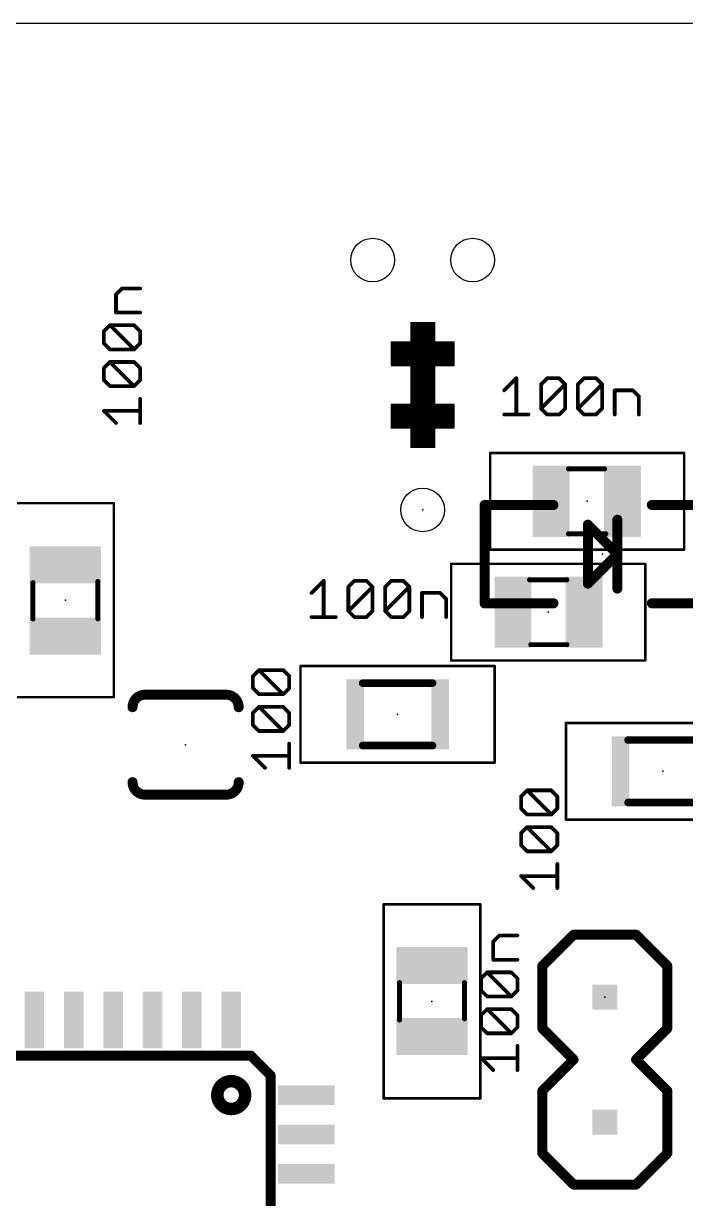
# Model space of a CAD drawing. Extents: x -5 to 95, y -7 to 91.
# Drawn here: x 21.09 to 34.55, y 57.8 to 81.7 of the extents above; entities that cross this region are included whole.
import ezdxf

# ---------------------------------------------------------------- set-up
doc = ezdxf.new("R2010")
doc.units = 0
for name, color, linetype in [('20', 7, 'CONTINUOUS'), ('21', 253, 'CONTINUOUS'), ('22', 253, 'CONTINUOUS'), ('23', 7, 'CONTINUOUS'), ('24', 7, 'CONTINUOUS'), ('27', 253, 'CONTINUOUS'), ('39', 22, 'CONTINUOUS'), ('40', 175, 'CONTINUOUS'), ('51', 253, 'CONTINUOUS')]:
    doc.layers.add(name, color=color, linetype=linetype)

# ---------------------------------------------------------------- blocks, each defined once
blk = doc.blocks.new('RECT')
blk.add_solid([(-0.5, -0.5), (0.5, -0.5), (-0.5, 0.5), (0.5, 0.5)])

msp = doc.modelspace()

# ---------------------------------------------------------------- linework, layer by layer
at = {"layer": '20'}
msp.add_line((95, 81.7), (-5, 81.7), dxfattribs=at)
for centre in [(28.1913, 76.8879), (30.2233, 76.8879), (29.2073, 71.8079)]:
    msp.add_circle(centre, 0.4445, dxfattribs=at)
at = {"layer": '21'}
for points, const_width in [([(23.5618, 68.0496, 0.4142), (23.3078, 67.7956)], 0.2032), ([(23.5618, 68.1004, 1), (23.5618, 67.9988)], 0.1016), ([(23.5618, 67.9988, 1), (23.5618, 68.1004)], 0.1016), ([(25.4668, 67.7956, 0.4142), (25.2128, 68.0496)], 0.2032), ([(25.2128, 68.1004, 1), (25.2128, 67.9988)], 0.1016), ([(25.2128, 67.9988, 1), (25.2128, 68.1004)], 0.1016), ([(23.257, 67.7956, 1), (23.3586, 67.7956)], 0.1016), ([(25.416, 67.7956, 1), (25.5176, 67.7956)], 0.1016), ([(23.3078, 66.2716, 0.4142), (23.5618, 66.0176)], 0.2032), ([(23.3586, 66.2716, 1), (23.257, 66.2716)], 0.1016), ([(25.2128, 66.0176, 0.4142), (25.4668, 66.2716)], 0.2032), ([(25.5176, 66.2716, 1), (25.416, 66.2716)], 0.1016), ([(23.5618, 66.0684, 1), (23.5618, 65.9668)], 0.1016), ([(23.5618, 65.9668, 1), (23.5618, 66.0684)], 0.1016), ([(25.2128, 66.0684, 1), (25.2128, 65.9668)], 0.1016), ([(25.2128, 65.9668, 1), (25.2128, 66.0684)], 0.1016), ([(32.2759, 63.219, 1), (32.2759, 63.1174)], 0.1016), ([(32.3118, 63.1322, 1), (32.2399, 63.2041)], 0.1016), ([(33.5818, 63.2041, 1), (33.5099, 63.1322)], 0.1016), ([(33.5459, 63.1174, 1), (33.5459, 63.219)], 0.1016), ([(31.6049, 62.5691, 1), (31.6768, 62.4972)], 0.1016), ([(31.6917, 62.5332, 1), (31.5901, 62.5332)], 0.1016), ([(34.2317, 62.5332, 1), (34.1301, 62.5332)], 0.1016), ([(34.1449, 62.4972, 1), (34.2168, 62.5691)], 0.1016), ([(31.6768, 61.2991, 1), (31.6049, 61.2272)], 0.1016), ([(31.5901, 61.2632, 1), (31.6917, 61.2632)], 0.1016), ([(34.1301, 61.2632, 1), (34.2317, 61.2632)], 0.1016), ([(34.2168, 61.2272, 1), (34.1449, 61.2991)], 0.1016), ([(25.7506, 60.7435, 1), (25.6788, 60.6717)], 0.1016), ([(25.7147, 60.6568, 1), (25.7147, 60.7584)], 0.1016), ([(32.3118, 60.5922, 1), (32.2399, 60.6641)], 0.1016), ([(32.2399, 60.5922, 1), (32.3118, 60.6641)], 0.1016), ([(33.5818, 60.6641, 1), (33.5099, 60.5922)], 0.1016), ([(33.5099, 60.6641, 1), (33.5818, 60.5922)], 0.1016), ([(25.3147, 59.6249, 1), (25.3147, 60.1903, 1), (25.3147, 59.6249)], 0.254), ([(26.1655, 60.3076, 1), (26.0639, 60.3076)], 0.1016), ([(26.0788, 60.2717, 1), (26.1506, 60.3435)], 0.1016), ([(31.6049, 60.0291, 1), (31.6768, 59.9572)], 0.1016), ([(31.6917, 59.9932, 1), (31.5901, 59.9932)], 0.1016), ([(34.2317, 59.9932, 1), (34.1301, 59.9932)], 0.1016), ([(34.1449, 59.9572, 1), (34.2168, 60.0291)], 0.1016), ([(31.6768, 58.7591, 1), (31.6049, 58.6872)], 0.1016), ([(34.2168, 58.6872, 1), (34.1449, 58.7591)], 0.1016), ([(31.5901, 58.7232, 1), (31.6917, 58.7232)], 0.1016), ([(34.1301, 58.7232, 1), (34.2317, 58.7232)], 0.1016), ([(32.2759, 58.139, 1), (32.2759, 58.0374)], 0.1016), ([(32.2399, 58.0522, 1), (32.3118, 58.1241)], 0.1016), ([(33.5099, 58.1241, 1), (33.5818, 58.0522)], 0.1016), ([(33.5459, 58.0374, 1), (33.5459, 58.139)], 0.1016)]:
    msp.add_lwpolyline(points, format="xyb", dxfattribs=dict(at, const_width=const_width))
at = {"layer": '21', "const_width": 0.2032}
for points in [[(23.5618, 68.0496), (25.2128, 68.0496)], [(25.2128, 66.0176), (23.5618, 66.0176)], [(32.2759, 63.1682), (31.6409, 62.5332)], [(33.5459, 63.1682), (32.2759, 63.1682)], [(34.1809, 62.5332), (33.5459, 63.1682)], [(31.6409, 61.2632), (31.6409, 62.5332)], [(34.1809, 62.5332), (34.1809, 61.2632)], [(32.2759, 60.6282), (31.6409, 61.2632)], [(34.1809, 61.2632), (33.5459, 60.6282)], [(16.9147, 60.7076), (25.7147, 60.7076)], [(25.7147, 60.7076), (26.1147, 60.3076)], [(31.6409, 59.9932), (32.2759, 60.6282)], [(33.5459, 60.6282), (34.1809, 59.9932)], [(26.1147, 60.3076), (26.1147, 51.5076)], [(31.6409, 58.7232), (31.6409, 59.9932)], [(34.1809, 59.9932), (34.1809, 58.7232)], [(32.2759, 58.0882), (31.6409, 58.7232)], [(34.1809, 58.7232), (33.5459, 58.0882)], [(33.5459, 58.0882), (32.2759, 58.0882)]]:
    msp.add_lwpolyline(points, dxfattribs=at)
at = {"layer": '22', "const_width": 0.2032}
for points in [[(30.4661, 69.9086), (30.4661, 71.9086)], [(30.4661, 71.9086), (31.8661, 71.9086)], [(35.2661, 71.9086), (33.8661, 71.9086)], [(33.1661, 70.9086), (33.1661, 71.6086)], [(32.5661, 70.3086), (32.5661, 71.5086)], [(32.5661, 71.5086), (33.1661, 70.9086)], [(33.1661, 70.9086), (32.5661, 70.3086)], [(33.1661, 70.2086), (33.1661, 70.9086)], [(31.8661, 69.9086), (30.4661, 69.9086)], [(33.8661, 69.9086), (35.2661, 69.9086)]]:
    msp.add_lwpolyline(points, dxfattribs=at)
at = {"layer": '22', "const_width": 0.1016}
for points in [[(30.5169, 71.9086, 1), (30.4153, 71.9086)], [(30.4661, 71.9594, 1), (30.4661, 71.8578)], [(31.8661, 71.8578, 1), (31.8661, 71.9594)], [(33.8661, 71.9594, 1), (33.8661, 71.8578)], [(33.2169, 71.6086, 1), (33.1153, 71.6086)], [(32.602, 71.5445, 1), (32.5301, 71.4726)], [(32.6169, 71.5086, 1), (32.5153, 71.5086)], [(33.2169, 70.9086, 1), (33.1153, 70.9086)], [(33.202, 70.8726, 1), (33.1301, 70.9445)], [(33.1301, 70.8726, 1), (33.202, 70.9445)], [(33.1153, 70.9086, 1), (33.2169, 70.9086)], [(32.5301, 70.3445, 1), (32.602, 70.2726)], [(32.5153, 70.3086, 1), (32.6169, 70.3086)], [(33.1153, 70.2086, 1), (33.2169, 70.2086)], [(30.4661, 69.9594, 1), (30.4661, 69.8578)], [(30.4153, 69.9086, 1), (30.5169, 69.9086)], [(31.8661, 69.8578, 1), (31.8661, 69.9594)], [(33.8661, 69.9594, 1), (33.8661, 69.8578)]]:
    msp.add_lwpolyline(points, format="xyb", dxfattribs=at)
at = {"layer": '23'}
for p in [(32.5515, 71.9826), (21.9434, 69.9727), (31.7599, 69.7275), (28.6977, 67.6504), (24.3873, 67.0336), (34.0929, 66.4922), (32.9109, 61.8982), (29.3968, 61.8139)]:
    msp.add_point(p, dxfattribs=at)
at = {"layer": '24'}
for p in [(29.2073, 71.8079), (32.8661, 70.9086)]:
    msp.add_point(p, dxfattribs=at)
at = {"layer": '27', "const_width": 0.0762}
for points in [[(22.9715, 76.1897), (23.0943, 76.3126)], [(22.9715, 75.8211), (22.9715, 76.1897)], [(23.0943, 76.3126), (23.463, 76.3126)], [(23.463, 75.8211), (22.9715, 75.8211)], [(22.7257, 75.4413), (22.8486, 75.5642)], [(22.8486, 75.5642), (23.3401, 75.5642)], [(23.3401, 75.0727), (22.8486, 75.5642)], [(23.3401, 75.5642), (23.463, 75.4413)], [(22.7257, 75.1956), (22.7257, 75.4413)], [(23.463, 75.4413), (23.463, 75.1956)], [(22.8486, 75.0727), (22.7257, 75.1956)], [(23.3401, 75.0727), (22.8486, 75.0727)], [(23.463, 75.1956), (23.3401, 75.0727)], [(22.7257, 74.6929), (22.8486, 74.8158)], [(22.8486, 74.8158), (23.3401, 74.8158)], [(23.3401, 74.3243), (22.8486, 74.8158)], [(23.3401, 74.8158), (23.463, 74.6929)], [(22.7257, 74.4472), (22.7257, 74.6929)], [(23.463, 74.6929), (23.463, 74.4472)], [(22.8486, 74.3243), (22.7257, 74.4472)], [(23.3401, 74.3243), (22.8486, 74.3243)], [(23.463, 74.4472), (23.3401, 74.3243)], [(30.8659, 74.2394), (31.1116, 74.4851)], [(31.1116, 74.4851), (31.1116, 73.7479)], [(31.6143, 74.3622), (31.7372, 74.4851)], [(31.6143, 73.8708), (31.6143, 74.3622)], [(31.6143, 73.8708), (32.1058, 74.3622)], [(31.7372, 74.4851), (31.9829, 74.4851)], [(31.9829, 74.4851), (32.1058, 74.3622)], [(32.1058, 74.3622), (32.1058, 73.8708)], [(32.3627, 74.3622), (32.4856, 74.4851)], [(32.3627, 73.8708), (32.3627, 74.3622)], [(32.3627, 73.8708), (32.8542, 74.3622)], [(32.4856, 74.4851), (32.7313, 74.4851)], [(32.7313, 74.4851), (32.8542, 74.3622)], [(32.8542, 74.3622), (32.8542, 73.8708)], [(23.463, 73.5759), (23.463, 74.0674)], [(33.1111, 73.7479), (33.1111, 74.2394)], [(33.1111, 74.2394), (33.4798, 74.2394)], [(33.4798, 74.2394), (33.6026, 74.1165)], [(33.6026, 74.1165), (33.6026, 73.7479)], [(22.9715, 73.5759), (22.7257, 73.8216)], [(22.7257, 73.8216), (23.463, 73.8216)], [(31.7372, 73.7479), (31.6143, 73.8708)], [(32.1058, 73.8708), (31.9829, 73.7479)], [(32.4856, 73.7479), (32.3627, 73.8708)], [(32.8542, 73.8708), (32.7313, 73.7479)], [(30.8659, 73.7479), (31.3574, 73.7479)], [(31.9829, 73.7479), (31.7372, 73.7479)], [(32.7313, 73.7479), (32.4856, 73.7479)], [(26.9478, 70.1202), (27.1935, 70.3659)], [(27.1935, 70.3659), (27.1935, 69.6287)], [(27.6962, 70.243), (27.8191, 70.3659)], [(27.6962, 69.7516), (27.6962, 70.243)], [(27.6962, 69.7516), (28.1877, 70.243)], [(27.8191, 70.3659), (28.0648, 70.3659)], [(28.0648, 70.3659), (28.1877, 70.243)], [(28.1877, 70.243), (28.1877, 69.7516)], [(28.4446, 70.243), (28.5675, 70.3659)], [(28.4446, 69.7516), (28.4446, 70.243)], [(28.4446, 69.7516), (28.9361, 70.243)], [(28.5675, 70.3659), (28.8132, 70.3659)], [(28.8132, 70.3659), (28.9361, 70.243)], [(28.9361, 70.243), (28.9361, 69.7516)], [(29.1931, 69.6287), (29.1931, 70.1202)], [(29.1931, 70.1202), (29.5617, 70.1202)], [(29.5617, 70.1202), (29.6845, 69.9973)], [(29.6845, 69.9973), (29.6845, 69.6287)], [(27.8191, 69.6287), (27.6962, 69.7516)], [(28.1877, 69.7516), (28.0648, 69.6287)], [(28.5675, 69.6287), (28.4446, 69.7516)], [(28.9361, 69.7516), (28.8132, 69.6287)], [(26.9478, 69.6287), (27.4393, 69.6287)], [(28.0648, 69.6287), (27.8191, 69.6287)], [(28.8132, 69.6287), (28.5675, 69.6287)], [(25.7564, 68.4281), (25.8793, 68.551)], [(25.8793, 68.551), (26.3707, 68.551)], [(26.3707, 68.0595), (25.8793, 68.551)], [(26.3707, 68.551), (26.4936, 68.4281)], [(25.7564, 68.1824), (25.7564, 68.4281)], [(26.4936, 68.4281), (26.4936, 68.1824)], [(25.8793, 68.0595), (25.7564, 68.1824)], [(26.4936, 68.1824), (26.3707, 68.0595)], [(26.3707, 68.0595), (25.8793, 68.0595)], [(25.7564, 67.6797), (25.8793, 67.8026)], [(25.7564, 67.434), (25.7564, 67.6797)], [(25.8793, 67.8026), (26.3707, 67.8026)], [(26.3707, 67.3111), (25.8793, 67.8026)], [(26.3707, 67.8026), (26.4936, 67.6797)], [(26.4936, 67.6797), (26.4936, 67.434)], [(25.8793, 67.3111), (25.7564, 67.434)], [(26.4936, 67.434), (26.3707, 67.3111)], [(26.3707, 67.3111), (25.8793, 67.3111)], [(26.4936, 66.5627), (26.4936, 67.0542)], [(26.0021, 66.5627), (25.7564, 66.8084)], [(25.7564, 66.8084), (26.4936, 66.8084)], [(31.2082, 65.9818), (31.3311, 66.1047)], [(31.2082, 65.736), (31.2082, 65.9818)], [(31.3311, 66.1047), (31.8225, 66.1047)], [(31.8225, 65.6132), (31.3311, 66.1047)], [(31.8225, 66.1047), (31.9454, 65.9818)], [(31.9454, 65.9818), (31.9454, 65.736)], [(31.3311, 65.6132), (31.2082, 65.736)], [(31.9454, 65.736), (31.8225, 65.6132)], [(31.8225, 65.6132), (31.3311, 65.6132)], [(31.2082, 65.2334), (31.3311, 65.3562)], [(31.2082, 64.9876), (31.2082, 65.2334)], [(31.3311, 65.3562), (31.8225, 65.3562)], [(31.8225, 64.8648), (31.3311, 65.3562)], [(31.8225, 65.3562), (31.9454, 65.2334)], [(31.9454, 65.2334), (31.9454, 64.9876)], [(31.3311, 64.8648), (31.2082, 64.9876)], [(31.9454, 64.9876), (31.8225, 64.8648)], [(31.8225, 64.8648), (31.3311, 64.8648)], [(31.9454, 64.1163), (31.9454, 64.6078)], [(31.4539, 64.1163), (31.2082, 64.3621)], [(31.2082, 64.3621), (31.9454, 64.3621)], [(30.6415, 63.0289), (30.7644, 63.1518)], [(30.7644, 63.1518), (31.133, 63.1518)], [(30.6415, 62.6603), (30.6415, 63.0289)], [(31.133, 62.6603), (30.6415, 62.6603)], [(30.3958, 62.2805), (30.5187, 62.4034)], [(30.5187, 62.4034), (31.0102, 62.4034)], [(31.0102, 61.9119), (30.5187, 62.4034)], [(31.0102, 62.4034), (31.133, 62.2805)], [(30.3958, 62.0348), (30.3958, 62.2805)], [(31.133, 62.2805), (31.133, 62.0348)], [(30.5187, 61.9119), (30.3958, 62.0348)], [(31.0102, 61.9119), (30.5187, 61.9119)], [(31.133, 62.0348), (31.0102, 61.9119)], [(30.3958, 61.5321), (30.5187, 61.655)], [(30.5187, 61.655), (31.0102, 61.655)], [(31.0102, 61.1635), (30.5187, 61.655)], [(31.0102, 61.655), (31.133, 61.5321)], [(30.3958, 61.2864), (30.3958, 61.5321)], [(31.133, 61.5321), (31.133, 61.2864)], [(30.5187, 61.1635), (30.3958, 61.2864)], [(31.0102, 61.1635), (30.5187, 61.1635)], [(31.133, 61.2864), (31.0102, 61.1635)], [(31.133, 60.4151), (31.133, 60.9066)], [(30.6415, 60.4151), (30.3958, 60.6608)], [(30.3958, 60.6608), (31.133, 60.6608)]]:
    msp.add_lwpolyline(points, dxfattribs=at)
at = {"layer": '27', "const_width": 0.0381}
for points in [[(22.9905, 76.1897, 1), (22.9524, 76.1897)], [(23.0943, 76.3317, 1), (23.0943, 76.2936)], [(23.1078, 76.2991, 1), (23.0809, 76.3261)], [(23.463, 76.2936, 1), (23.463, 76.3317)], [(22.958, 76.2032, 1), (22.9849, 76.1763)], [(22.9715, 75.8402, 1), (22.9715, 75.8021)], [(22.9524, 75.8211, 1), (22.9905, 75.8211)], [(23.463, 75.8021, 1), (23.463, 75.8402)], [(22.8621, 75.5777, 1), (22.8351, 75.5507)], [(22.8486, 75.5832, 1), (22.8486, 75.5452)], [(22.8621, 75.5507, 1), (22.8351, 75.5777)], [(23.3536, 75.5777, 1), (23.3266, 75.5507)], [(23.3401, 75.5452, 1), (23.3401, 75.5832)], [(22.7448, 75.4413, 1), (22.7067, 75.4413)], [(22.7123, 75.4548, 1), (22.7392, 75.4279)], [(23.482, 75.4413, 1), (23.4439, 75.4413)], [(23.4495, 75.4279, 1), (23.4764, 75.4548)], [(22.7392, 75.2091, 1), (22.7123, 75.1821)], [(22.7067, 75.1956, 1), (22.7448, 75.1956)], [(22.8486, 75.0918, 1), (22.8486, 75.0537)], [(22.8351, 75.0592, 1), (22.8621, 75.0862)], [(23.3266, 75.0862, 1), (23.3536, 75.0592)], [(23.3266, 75.0592, 1), (23.3536, 75.0862)], [(23.3401, 75.0537, 1), (23.3401, 75.0918)], [(23.4439, 75.1956, 1), (23.482, 75.1956)], [(23.4764, 75.1821, 1), (23.4495, 75.2091)], [(22.8621, 74.8293, 1), (22.8351, 74.8023)], [(22.8486, 74.8348, 1), (22.8486, 74.7967)], [(22.8621, 74.8023, 1), (22.8351, 74.8293)], [(23.3536, 74.8293, 1), (23.3266, 74.8023)], [(23.3401, 74.7967, 1), (23.3401, 74.8348)], [(22.7123, 74.7064, 1), (22.7392, 74.6794)], [(22.7448, 74.6929, 1), (22.7067, 74.6929)], [(23.482, 74.6929, 1), (23.4439, 74.6929)], [(23.4495, 74.6794, 1), (23.4764, 74.7064)], [(22.7392, 74.4606, 1), (22.7123, 74.4337)], [(22.7067, 74.4472, 1), (22.7448, 74.4472)], [(22.8486, 74.3434, 1), (22.8486, 74.3053)], [(22.8351, 74.3108, 1), (22.8621, 74.3378)], [(23.3266, 74.3378, 1), (23.3536, 74.3108)], [(23.3266, 74.3108, 1), (23.3536, 74.3378)], [(23.3401, 74.3053, 1), (23.3401, 74.3434)], [(23.4439, 74.4472, 1), (23.482, 74.4472)], [(23.4764, 74.4337, 1), (23.4495, 74.4606)], [(31.1307, 74.4851, 1), (31.0926, 74.4851)], [(31.1251, 74.4716, 1), (31.0982, 74.4986)], [(31.6008, 74.3757, 1), (31.6278, 74.3488)], [(31.6334, 74.3622, 1), (31.5953, 74.3622)], [(31.7372, 74.5042, 1), (31.7372, 74.4661)], [(31.7506, 74.4716, 1), (31.7237, 74.4986)], [(31.9964, 74.4986, 1), (31.9695, 74.4716)], [(31.9829, 74.4661, 1), (31.9829, 74.5042)], [(32.1248, 74.3622, 1), (32.0867, 74.3622)], [(32.0923, 74.3488, 1), (32.1193, 74.3757)], [(32.1193, 74.3488, 1), (32.0923, 74.3757)], [(32.3818, 74.3622, 1), (32.3437, 74.3622)], [(32.3493, 74.3757, 1), (32.3762, 74.3488)], [(32.4856, 74.5042, 1), (32.4856, 74.4661)], [(32.4991, 74.4716, 1), (32.4721, 74.4986)], [(32.7448, 74.4986, 1), (32.7179, 74.4716)], [(32.7313, 74.4661, 1), (32.7313, 74.5042)], [(32.8733, 74.3622, 1), (32.8352, 74.3622)], [(32.8677, 74.3488, 1), (32.8407, 74.3757)], [(32.8407, 74.3488, 1), (32.8677, 74.3757)], [(23.482, 74.0674, 1), (23.4439, 74.0674)], [(30.8524, 74.2528, 1), (30.8794, 74.2259)], [(33.1111, 74.2584, 1), (33.1111, 74.2203)], [(33.1302, 74.2394, 1), (33.0921, 74.2394)], [(33.4932, 74.2528, 1), (33.4663, 74.2259)], [(33.4798, 74.2203, 1), (33.4798, 74.2584)], [(33.6217, 74.1165, 1), (33.5836, 74.1165)], [(33.5892, 74.103, 1), (33.6161, 74.13)], [(22.7257, 73.8407, 1), (22.7257, 73.8026)], [(22.7392, 73.8351, 1), (22.7123, 73.8082)], [(23.463, 73.8026, 1), (23.463, 73.8407)], [(31.6278, 73.8842, 1), (31.6008, 73.8573)], [(31.6008, 73.8842, 1), (31.6278, 73.8573)], [(31.5953, 73.8708, 1), (31.6334, 73.8708)], [(32.0867, 73.8708, 1), (32.1248, 73.8708)], [(32.1193, 73.8573, 1), (32.0923, 73.8842)], [(32.3437, 73.8708, 1), (32.3818, 73.8708)], [(32.3762, 73.8842, 1), (32.3493, 73.8573)], [(32.3493, 73.8842, 1), (32.3762, 73.8573)], [(32.8352, 73.8708, 1), (32.8733, 73.8708)], [(32.8677, 73.8573, 1), (32.8407, 73.8842)], [(22.958, 73.5624, 1), (22.9849, 73.5894)], [(30.8659, 73.7669, 1), (30.8659, 73.7288)], [(31.0926, 73.7479, 1), (31.1307, 73.7479)], [(31.3574, 73.7288, 1), (31.3574, 73.7669)], [(31.7372, 73.7669, 1), (31.7372, 73.7288)], [(31.7237, 73.7344, 1), (31.7506, 73.7614)], [(31.9695, 73.7614, 1), (31.9964, 73.7344)], [(31.9829, 73.7288, 1), (31.9829, 73.7669)], [(32.4856, 73.7669, 1), (32.4856, 73.7288)], [(32.4721, 73.7344, 1), (32.4991, 73.7614)], [(32.7179, 73.7614, 1), (32.7448, 73.7344)], [(32.7313, 73.7288, 1), (32.7313, 73.7669)], [(33.0921, 73.7479, 1), (33.1302, 73.7479)], [(33.5836, 73.7479, 1), (33.6217, 73.7479)], [(23.4439, 73.5759, 1), (23.482, 73.5759)], [(27.2126, 70.3659, 1), (27.1745, 70.3659)], [(27.207, 70.3525, 1), (27.1801, 70.3794)], [(27.7153, 70.243, 1), (27.6772, 70.243)], [(27.6827, 70.2565, 1), (27.7097, 70.2296)], [(27.8191, 70.385, 1), (27.8191, 70.3469)], [(27.8326, 70.3525, 1), (27.8056, 70.3794)], [(28.0783, 70.3794, 1), (28.0514, 70.3525)], [(28.0648, 70.3469, 1), (28.0648, 70.385)], [(28.2068, 70.243, 1), (28.1687, 70.243)], [(28.2012, 70.2296, 1), (28.1742, 70.2565)], [(28.1742, 70.2296, 1), (28.2012, 70.2565)], [(28.4637, 70.243, 1), (28.4256, 70.243)], [(28.4312, 70.2565, 1), (28.4581, 70.2296)], [(28.5675, 70.385, 1), (28.5675, 70.3469)], [(28.581, 70.3525, 1), (28.554, 70.3794)], [(28.8267, 70.3794, 1), (28.7998, 70.3525)], [(28.8132, 70.3469, 1), (28.8132, 70.385)], [(28.9552, 70.243, 1), (28.9171, 70.243)], [(28.9496, 70.2296, 1), (28.9226, 70.2565)], [(28.9226, 70.2296, 1), (28.9496, 70.2565)], [(26.9343, 70.1336, 1), (26.9613, 70.1067)], [(29.2121, 70.1202, 1), (29.174, 70.1202)], [(29.1931, 70.1392, 1), (29.1931, 70.1011)], [(29.5751, 70.1336, 1), (29.5482, 70.1067)], [(29.5617, 70.1011, 1), (29.5617, 70.1392)], [(29.7036, 69.9973, 1), (29.6655, 69.9973)], [(29.6711, 69.9838, 1), (29.698, 70.0108)], [(27.7097, 69.765, 1), (27.6827, 69.7381)], [(27.6827, 69.765, 1), (27.7097, 69.7381)], [(28.2012, 69.7381, 1), (28.1742, 69.765)], [(28.4581, 69.765, 1), (28.4312, 69.7381)], [(28.4312, 69.765, 1), (28.4581, 69.7381)], [(28.9496, 69.7381, 1), (28.9226, 69.765)], [(26.9478, 69.6477, 1), (26.9478, 69.6096)], [(27.1745, 69.6287, 1), (27.2126, 69.6287)], [(27.4393, 69.6096, 1), (27.4393, 69.6477)], [(27.6772, 69.7516, 1), (27.7153, 69.7516)], [(27.8191, 69.6477, 1), (27.8191, 69.6096)], [(27.8056, 69.6152, 1), (27.8326, 69.6422)], [(28.0514, 69.6422, 1), (28.0783, 69.6152)], [(28.0648, 69.6096, 1), (28.0648, 69.6477)], [(28.1687, 69.7516, 1), (28.2068, 69.7516)], [(28.4256, 69.7516, 1), (28.4637, 69.7516)], [(28.5675, 69.6477, 1), (28.5675, 69.6096)], [(28.554, 69.6152, 1), (28.581, 69.6422)], [(28.7998, 69.6422, 1), (28.8267, 69.6152)], [(28.8132, 69.6096, 1), (28.8132, 69.6477)], [(28.9171, 69.7516, 1), (28.9552, 69.7516)], [(29.174, 69.6287, 1), (29.2121, 69.6287)], [(29.6655, 69.6287, 1), (29.7036, 69.6287)], [(25.8927, 68.5645, 1), (25.8658, 68.5375)], [(25.8793, 68.57, 1), (25.8793, 68.5319)], [(25.8927, 68.5375, 1), (25.8658, 68.5645)], [(26.3842, 68.5645, 1), (26.3573, 68.5375)], [(26.3707, 68.5319, 1), (26.3707, 68.57)], [(25.7754, 68.4281, 1), (25.7373, 68.4281)], [(25.7429, 68.4416, 1), (25.7699, 68.4147)], [(26.5127, 68.4281, 1), (26.4746, 68.4281)], [(26.4801, 68.4147, 1), (26.5071, 68.4416)], [(25.7699, 68.1959, 1), (25.7429, 68.1689)], [(25.7373, 68.1824, 1), (25.7754, 68.1824)], [(26.4746, 68.1824, 1), (26.5127, 68.1824)], [(26.5071, 68.1689, 1), (26.4801, 68.1959)], [(25.8793, 68.0786, 1), (25.8793, 68.0405)], [(25.8658, 68.046, 1), (25.8927, 68.073)], [(26.3573, 68.073, 1), (26.3842, 68.046)], [(26.3573, 68.046, 1), (26.3842, 68.073)], [(26.3707, 68.0405, 1), (26.3707, 68.0786)], [(25.7754, 67.6797, 1), (25.7373, 67.6797)], [(25.7429, 67.6932, 1), (25.7699, 67.6662)], [(25.8927, 67.8161, 1), (25.8658, 67.7891)], [(25.8793, 67.8216, 1), (25.8793, 67.7835)], [(25.8927, 67.7891, 1), (25.8658, 67.8161)], [(26.3842, 67.8161, 1), (26.3573, 67.7891)], [(26.3707, 67.7835, 1), (26.3707, 67.8216)], [(26.5127, 67.6797, 1), (26.4746, 67.6797)], [(26.4801, 67.6662, 1), (26.5071, 67.6932)], [(25.7699, 67.4474, 1), (25.7429, 67.4205)], [(25.7373, 67.434, 1), (25.7754, 67.434)], [(26.4746, 67.434, 1), (26.5127, 67.434)], [(26.5071, 67.4205, 1), (26.4801, 67.4474)], [(25.8793, 67.3301, 1), (25.8793, 67.292)], [(25.8658, 67.2976, 1), (25.8927, 67.3246)], [(26.3573, 67.3246, 1), (26.3842, 67.2976)], [(26.3573, 67.2976, 1), (26.3842, 67.3246)], [(26.3707, 67.292, 1), (26.3707, 67.3301)], [(26.5127, 67.0542, 1), (26.4746, 67.0542)], [(25.7699, 66.8219, 1), (25.7429, 66.795)], [(25.7564, 66.8275, 1), (25.7564, 66.7894)], [(26.4936, 66.7894, 1), (26.4936, 66.8275)], [(25.9887, 66.5492, 1), (26.0156, 66.5762)], [(26.4746, 66.5627, 1), (26.5127, 66.5627)], [(31.2272, 65.9818, 1), (31.1891, 65.9818)], [(31.1947, 65.9953, 1), (31.2217, 65.9683)], [(31.3311, 66.1237, 1), (31.3311, 66.0856)], [(31.3445, 66.1181, 1), (31.3176, 66.0912)], [(31.3445, 66.0912, 1), (31.3176, 66.1181)], [(31.836, 66.1181, 1), (31.8091, 66.0912)], [(31.8225, 66.0856, 1), (31.8225, 66.1237)], [(31.9645, 65.9818, 1), (31.9264, 65.9818)], [(31.9319, 65.9683, 1), (31.9589, 65.9953)], [(31.1891, 65.736, 1), (31.2272, 65.736)], [(31.2217, 65.7495, 1), (31.1947, 65.7226)], [(31.9264, 65.736, 1), (31.9645, 65.736)], [(31.9589, 65.7226, 1), (31.9319, 65.7495)], [(31.3311, 65.6322, 1), (31.3311, 65.5941)], [(31.3176, 65.5997, 1), (31.3445, 65.6266)], [(31.8091, 65.6266, 1), (31.836, 65.5997)], [(31.8091, 65.5997, 1), (31.836, 65.6266)], [(31.8225, 65.5941, 1), (31.8225, 65.6322)], [(31.2272, 65.2334, 1), (31.1891, 65.2334)], [(31.1947, 65.2468, 1), (31.2217, 65.2199)], [(31.3311, 65.3753, 1), (31.3311, 65.3372)], [(31.3445, 65.3697, 1), (31.3176, 65.3428)], [(31.3445, 65.3428, 1), (31.3176, 65.3697)], [(31.836, 65.3697, 1), (31.8091, 65.3428)], [(31.8225, 65.3372, 1), (31.8225, 65.3753)], [(31.9645, 65.2334, 1), (31.9264, 65.2334)], [(31.9319, 65.2199, 1), (31.9589, 65.2468)], [(31.1891, 64.9876, 1), (31.2272, 64.9876)], [(31.2217, 65.0011, 1), (31.1947, 64.9742)], [(31.9264, 64.9876, 1), (31.9645, 64.9876)], [(31.9589, 64.9742, 1), (31.9319, 65.0011)], [(31.3311, 64.8838, 1), (31.3311, 64.8457)], [(31.3176, 64.8513, 1), (31.3445, 64.8782)], [(31.8091, 64.8782, 1), (31.836, 64.8513)], [(31.8091, 64.8513, 1), (31.836, 64.8782)], [(31.8225, 64.8457, 1), (31.8225, 64.8838)], [(31.9645, 64.6078, 1), (31.9264, 64.6078)], [(31.2217, 64.3756, 1), (31.1947, 64.3486)], [(31.2082, 64.3811, 1), (31.2082, 64.343)], [(31.9454, 64.343, 1), (31.9454, 64.3811)], [(31.4405, 64.1029, 1), (31.4674, 64.1298)], [(31.9264, 64.1163, 1), (31.9645, 64.1163)], [(30.7644, 63.1709, 1), (30.7644, 63.1328)], [(30.7779, 63.1383, 1), (30.7509, 63.1653)], [(31.133, 63.1328, 1), (31.133, 63.1709)], [(30.6606, 63.0289, 1), (30.6225, 63.0289)], [(30.6281, 63.0424, 1), (30.655, 63.0155)], [(30.6415, 62.6794, 1), (30.6415, 62.6413)], [(30.6225, 62.6603, 1), (30.6606, 62.6603)], [(31.133, 62.6413, 1), (31.133, 62.6794)], [(30.5321, 62.4169, 1), (30.5052, 62.3899)], [(30.5187, 62.4224, 1), (30.5187, 62.3843)], [(30.5321, 62.3899, 1), (30.5052, 62.4169)], [(31.0236, 62.4169, 1), (30.9967, 62.3899)], [(31.0102, 62.3843, 1), (31.0102, 62.4224)], [(30.4149, 62.2805, 1), (30.3768, 62.2805)], [(30.3823, 62.294, 1), (30.4093, 62.2671)], [(31.1521, 62.2805, 1), (31.114, 62.2805)], [(31.1196, 62.2671, 1), (31.1465, 62.294)], [(30.4093, 62.0482, 1), (30.3823, 62.0213)], [(30.3768, 62.0348, 1), (30.4149, 62.0348)], [(30.5187, 61.931, 1), (30.5187, 61.8929)], [(30.5052, 61.8984, 1), (30.5321, 61.9254)], [(30.9967, 61.9254, 1), (31.0236, 61.8984)], [(30.9967, 61.8984, 1), (31.0236, 61.9254)], [(31.0102, 61.8929, 1), (31.0102, 61.931)], [(31.114, 62.0348, 1), (31.1521, 62.0348)], [(31.1465, 62.0213, 1), (31.1196, 62.0482)], [(30.5187, 61.674, 1), (30.5187, 61.6359)], [(30.5321, 61.6684, 1), (30.5052, 61.6415)], [(30.5321, 61.6415, 1), (30.5052, 61.6684)], [(31.0236, 61.6684, 1), (30.9967, 61.6415)], [(31.0102, 61.6359, 1), (31.0102, 61.674)], [(30.4149, 61.5321, 1), (30.3768, 61.5321)], [(30.3823, 61.5456, 1), (30.4093, 61.5186)], [(31.1521, 61.5321, 1), (31.114, 61.5321)], [(31.1196, 61.5186, 1), (31.1465, 61.5456)], [(30.4093, 61.2998, 1), (30.3823, 61.2729)], [(30.3768, 61.2864, 1), (30.4149, 61.2864)], [(30.5187, 61.1825, 1), (30.5187, 61.1444)], [(30.5052, 61.15, 1), (30.5321, 61.177)], [(30.9967, 61.177, 1), (31.0236, 61.15)], [(30.9967, 61.15, 1), (31.0236, 61.177)], [(31.0102, 61.1444, 1), (31.0102, 61.1825)], [(31.114, 61.2864, 1), (31.1521, 61.2864)], [(31.1465, 61.2729, 1), (31.1196, 61.2998)], [(31.1521, 60.9066, 1), (31.114, 60.9066)], [(30.3958, 60.6799, 1), (30.3958, 60.6418)], [(30.4093, 60.6743, 1), (30.3823, 60.6473)], [(31.133, 60.6418, 1), (31.133, 60.6799)], [(30.6281, 60.4016, 1), (30.655, 60.4285)], [(31.114, 60.4151, 1), (31.1521, 60.4151)]]:
    msp.add_lwpolyline(points, format="xyb", dxfattribs=at)
at = {"layer": '39', "const_width": 0.0508}
for points in [[(30.5785, 72.9656), (34.5245, 72.9656)], [(30.5785, 70.9996), (30.5785, 72.9656)], [(34.5245, 72.9656), (34.5245, 70.9996)], [(20.9604, 71.9457), (22.9264, 71.9457)], [(22.9264, 71.9457), (22.9264, 67.9997)], [(34.5245, 70.9996), (30.5785, 70.9996)], [(29.7869, 70.7105), (33.7329, 70.7105)], [(29.7869, 68.7445), (29.7869, 70.7105)], [(33.7329, 70.7105), (33.7329, 68.7445)], [(26.7247, 68.6334), (30.6707, 68.6334)], [(26.7247, 66.6674), (26.7247, 68.6334)], [(33.7329, 68.7445), (29.7869, 68.7445)], [(30.6707, 68.6334), (30.6707, 66.6674)], [(22.9264, 67.9997), (20.9604, 67.9997)], [(32.1199, 67.4752), (36.0659, 67.4752)], [(32.1199, 65.5092), (32.1199, 67.4752)], [(30.6707, 66.6674), (26.7247, 66.6674)], [(36.0659, 65.5092), (32.1199, 65.5092)], [(28.4138, 59.8409), (28.4138, 63.7869)], [(28.4138, 63.7869), (30.3798, 63.7869)], [(30.3798, 63.7869), (30.3798, 59.8409)], [(30.3798, 59.8409), (28.4138, 59.8409)]]:
    msp.add_lwpolyline(points, dxfattribs=at)
at = {"layer": '39', "const_width": 0.0254}
for points in [[(30.5785, 72.9783, 1), (30.5785, 72.9529)], [(30.5912, 72.9656, 1), (30.5658, 72.9656)], [(34.5372, 72.9656, 1), (34.5118, 72.9656)], [(34.5245, 72.9529, 1), (34.5245, 72.9783)], [(22.9391, 71.9457, 1), (22.9137, 71.9457)], [(22.9264, 71.933, 1), (22.9264, 71.9584)], [(30.5785, 71.0123, 1), (30.5785, 70.9869)], [(30.5658, 70.9996, 1), (30.5912, 70.9996)], [(34.5118, 70.9996, 1), (34.5372, 70.9996)], [(34.5245, 70.9869, 1), (34.5245, 71.0123)], [(29.7869, 70.7232, 1), (29.7869, 70.6978)], [(29.7996, 70.7105, 1), (29.7742, 70.7105)], [(33.7456, 70.7105, 1), (33.7202, 70.7105)], [(33.7329, 70.6978, 1), (33.7329, 70.7232)], [(26.7247, 68.6461, 1), (26.7247, 68.6207)], [(26.7374, 68.6334, 1), (26.712, 68.6334)], [(29.7869, 68.7572, 1), (29.7869, 68.7318)], [(29.7742, 68.7445, 1), (29.7996, 68.7445)], [(30.6834, 68.6334, 1), (30.658, 68.6334)], [(30.6707, 68.6207, 1), (30.6707, 68.6461)], [(33.7202, 68.7445, 1), (33.7456, 68.7445)], [(33.7329, 68.7318, 1), (33.7329, 68.7572)], [(22.9137, 67.9997, 1), (22.9391, 67.9997)], [(22.9264, 67.987, 1), (22.9264, 68.0124)], [(32.1199, 67.4879, 1), (32.1199, 67.4625)], [(32.1326, 67.4752, 1), (32.1072, 67.4752)], [(26.7247, 66.6801, 1), (26.7247, 66.6547)], [(26.712, 66.6674, 1), (26.7374, 66.6674)], [(30.658, 66.6674, 1), (30.6834, 66.6674)], [(30.6707, 66.6547, 1), (30.6707, 66.6801)], [(32.1199, 65.5219, 1), (32.1199, 65.4965)], [(32.1072, 65.5092, 1), (32.1326, 65.5092)], [(28.4265, 63.7869, 1), (28.4011, 63.7869)], [(28.4138, 63.7996, 1), (28.4138, 63.7742)], [(30.3925, 63.7869, 1), (30.3671, 63.7869)], [(30.3798, 63.7742, 1), (30.3798, 63.7996)], [(28.4138, 59.8536, 1), (28.4138, 59.8282)], [(28.4011, 59.8409, 1), (28.4265, 59.8409)], [(30.3671, 59.8409, 1), (30.3925, 59.8409)], [(30.3798, 59.8282, 1), (30.3798, 59.8536)]]:
    msp.add_lwpolyline(points, format="xyb", dxfattribs=at)
at = {"layer": '40', "const_width": 0.0127}
for points in [[(28.9723, 75.6179, 1), (28.9596, 75.6179)], [(28.966, 75.6243, 1), (28.966, 75.6116)], [(28.985, 75.6179, 1), (28.9723, 75.6179)], [(29.0104, 75.6179, 1), (28.9977, 75.6179)], [(29.0358, 75.6179, 1), (29.0231, 75.6179)], [(29.0612, 75.6179, 1), (29.0485, 75.6179)], [(29.0866, 75.6179, 1), (29.0739, 75.6179)], [(29.112, 75.6179, 1), (29.0993, 75.6179)], [(29.1374, 75.6179, 1), (29.1247, 75.6179)], [(29.1628, 75.6179, 1), (29.1501, 75.6179)], [(29.1882, 75.6179, 1), (29.1755, 75.6179)], [(29.2136, 75.6179, 1), (29.2009, 75.6179)], [(29.239, 75.6179, 1), (29.2263, 75.6179)], [(29.2644, 75.6179, 1), (29.2517, 75.6179)], [(29.2898, 75.6179, 1), (29.2771, 75.6179)], [(29.3152, 75.6179, 1), (29.3025, 75.6179)], [(29.3406, 75.6179, 1), (29.3279, 75.6179)], [(29.366, 75.6179, 1), (29.3533, 75.6179)], [(29.3914, 75.6179, 1), (29.3787, 75.6179)], [(29.4168, 75.6179, 1), (29.4041, 75.6179)], [(29.4422, 75.6179, 1), (29.4295, 75.6179)], [(29.4549, 75.6179, 1), (29.4422, 75.6179)], [(29.4486, 75.6116, 1), (29.4486, 75.6243)], [(28.5786, 75.2242, 1), (28.5659, 75.2242)], [(28.5786, 75.2242, 1), (28.5659, 75.2242)], [(28.5723, 75.2306, 1), (28.5723, 75.2179)], [(28.604, 75.2242, 1), (28.5913, 75.2242)], [(28.6294, 75.2242, 1), (28.6167, 75.2242)], [(28.6548, 75.2242, 1), (28.6421, 75.2242)], [(28.6802, 75.2242, 1), (28.6675, 75.2242)], [(28.7056, 75.2242, 1), (28.6929, 75.2242)], [(28.731, 75.2242, 1), (28.7183, 75.2242)], [(28.7564, 75.2242, 1), (28.7437, 75.2242)], [(28.7818, 75.2242, 1), (28.7691, 75.2242)], [(28.8072, 75.2242, 1), (28.7945, 75.2242)], [(28.8326, 75.2242, 1), (28.8199, 75.2242)], [(28.858, 75.2242, 1), (28.8453, 75.2242)], [(28.8834, 75.2242, 1), (28.8707, 75.2242)], [(28.9088, 75.2242, 1), (28.8961, 75.2242)], [(28.9342, 75.2242, 1), (28.9215, 75.2242)], [(28.9596, 75.2242, 1), (28.9469, 75.2242)], [(28.9596, 75.2242, 1), (28.9723, 75.2242)], [(28.966, 75.2179, 1), (28.966, 75.2306)], [(29.4422, 75.2242, 1), (29.4549, 75.2242)], [(29.4486, 75.2306, 1), (29.4486, 75.2179)], [(29.4676, 75.2242, 1), (29.4549, 75.2242)], [(29.493, 75.2242, 1), (29.4803, 75.2242)], [(29.5184, 75.2242, 1), (29.5057, 75.2242)], [(29.5438, 75.2242, 1), (29.5311, 75.2242)], [(29.5692, 75.2242, 1), (29.5565, 75.2242)], [(29.5946, 75.2242, 1), (29.5819, 75.2242)], [(29.62, 75.2242, 1), (29.6073, 75.2242)], [(29.6454, 75.2242, 1), (29.6327, 75.2242)], [(29.6708, 75.2242, 1), (29.6581, 75.2242)], [(29.6962, 75.2242, 1), (29.6835, 75.2242)], [(29.7216, 75.2242, 1), (29.7089, 75.2242)], [(29.747, 75.2242, 1), (29.7343, 75.2242)], [(29.7724, 75.2242, 1), (29.7597, 75.2242)], [(29.7978, 75.2242, 1), (29.7851, 75.2242)], [(29.8232, 75.2242, 1), (29.8105, 75.2242)], [(29.8486, 75.2242, 1), (29.8359, 75.2242)], [(29.8423, 75.2179, 1), (29.8423, 75.2306)], [(28.5659, 74.7416, 1), (28.5786, 74.7416)], [(28.5659, 74.7416, 1), (28.5786, 74.7416)], [(28.5723, 74.748, 1), (28.5723, 74.7353)], [(28.5913, 74.7416, 1), (28.604, 74.7416)], [(28.6167, 74.7416, 1), (28.6294, 74.7416)], [(28.6421, 74.7416, 1), (28.6548, 74.7416)], [(28.6675, 74.7416, 1), (28.6802, 74.7416)], [(28.6929, 74.7416, 1), (28.7056, 74.7416)], [(28.7183, 74.7416, 1), (28.731, 74.7416)], [(28.7437, 74.7416, 1), (28.7564, 74.7416)], [(28.7691, 74.7416, 1), (28.7818, 74.7416)], [(28.7945, 74.7416, 1), (28.8072, 74.7416)], [(28.8199, 74.7416, 1), (28.8326, 74.7416)], [(28.8453, 74.7416, 1), (28.858, 74.7416)], [(28.8707, 74.7416, 1), (28.8834, 74.7416)], [(28.8961, 74.7416, 1), (28.9088, 74.7416)], [(28.9215, 74.7416, 1), (28.9342, 74.7416)], [(28.9469, 74.7416, 1), (28.9596, 74.7416)], [(28.9723, 74.7416, 1), (28.9596, 74.7416)], [(28.966, 74.7353, 1), (28.966, 74.748)], [(29.4549, 74.7416, 1), (29.4422, 74.7416)], [(29.4486, 74.748, 1), (29.4486, 74.7353)], [(29.4549, 74.7416, 1), (29.4676, 74.7416)], [(29.4803, 74.7416, 1), (29.493, 74.7416)], [(29.5057, 74.7416, 1), (29.5184, 74.7416)], [(29.5311, 74.7416, 1), (29.5438, 74.7416)], [(29.5565, 74.7416, 1), (29.5692, 74.7416)], [(29.5819, 74.7416, 1), (29.5946, 74.7416)], [(29.6073, 74.7416, 1), (29.62, 74.7416)], [(29.6327, 74.7416, 1), (29.6454, 74.7416)], [(29.6581, 74.7416, 1), (29.6708, 74.7416)], [(29.6835, 74.7416, 1), (29.6962, 74.7416)], [(29.7089, 74.7416, 1), (29.7216, 74.7416)], [(29.7343, 74.7416, 1), (29.747, 74.7416)], [(29.7597, 74.7416, 1), (29.7724, 74.7416)], [(29.7851, 74.7416, 1), (29.7978, 74.7416)], [(29.8105, 74.7416, 1), (29.8232, 74.7416)], [(29.8359, 74.7416, 1), (29.8486, 74.7416)], [(29.8423, 74.7353, 1), (29.8423, 74.748)], [(28.5786, 73.9542, 1), (28.5659, 73.9542)], [(28.5786, 73.9542, 1), (28.5659, 73.9542)], [(28.5723, 73.9606, 1), (28.5723, 73.9479)], [(28.604, 73.9542, 1), (28.5913, 73.9542)], [(28.6294, 73.9542, 1), (28.6167, 73.9542)], [(28.6548, 73.9542, 1), (28.6421, 73.9542)], [(28.6802, 73.9542, 1), (28.6675, 73.9542)], [(28.7056, 73.9542, 1), (28.6929, 73.9542)], [(28.731, 73.9542, 1), (28.7183, 73.9542)], [(28.7564, 73.9542, 1), (28.7437, 73.9542)], [(28.7818, 73.9542, 1), (28.7691, 73.9542)], [(28.8072, 73.9542, 1), (28.7945, 73.9542)], [(28.8326, 73.9542, 1), (28.8199, 73.9542)], [(28.858, 73.9542, 1), (28.8453, 73.9542)], [(28.8834, 73.9542, 1), (28.8707, 73.9542)], [(28.9088, 73.9542, 1), (28.8961, 73.9542)], [(28.9342, 73.9542, 1), (28.9215, 73.9542)], [(28.9596, 73.9542, 1), (28.9469, 73.9542)], [(28.9596, 73.9542, 1), (28.9723, 73.9542)], [(28.966, 73.9479, 1), (28.966, 73.9606)], [(29.4422, 73.9542, 1), (29.4549, 73.9542)], [(29.4486, 73.9606, 1), (29.4486, 73.9479)], [(29.4676, 73.9542, 1), (29.4549, 73.9542)], [(29.493, 73.9542, 1), (29.4803, 73.9542)], [(29.5184, 73.9542, 1), (29.5057, 73.9542)], [(29.5438, 73.9542, 1), (29.5311, 73.9542)], [(29.5692, 73.9542, 1), (29.5565, 73.9542)], [(29.5946, 73.9542, 1), (29.5819, 73.9542)], [(29.62, 73.9542, 1), (29.6073, 73.9542)], [(29.6454, 73.9542, 1), (29.6327, 73.9542)], [(29.6708, 73.9542, 1), (29.6581, 73.9542)], [(29.6962, 73.9542, 1), (29.6835, 73.9542)], [(29.7216, 73.9542, 1), (29.7089, 73.9542)], [(29.747, 73.9542, 1), (29.7343, 73.9542)], [(29.7724, 73.9542, 1), (29.7597, 73.9542)], [(29.7978, 73.9542, 1), (29.7851, 73.9542)], [(29.8232, 73.9542, 1), (29.8105, 73.9542)], [(29.8486, 73.9542, 1), (29.8359, 73.9542)], [(29.8423, 73.9479, 1), (29.8423, 73.9606)], [(28.5659, 73.4716, 1), (28.5786, 73.4716)], [(28.5659, 73.4716, 1), (28.5786, 73.4716)], [(28.5723, 73.478, 1), (28.5723, 73.4653)], [(28.5913, 73.4716, 1), (28.604, 73.4716)], [(28.6167, 73.4716, 1), (28.6294, 73.4716)], [(28.6421, 73.4716, 1), (28.6548, 73.4716)], [(28.6675, 73.4716, 1), (28.6802, 73.4716)], [(28.6929, 73.4716, 1), (28.7056, 73.4716)], [(28.7183, 73.4716, 1), (28.731, 73.4716)], [(28.7437, 73.4716, 1), (28.7564, 73.4716)], [(28.7691, 73.4716, 1), (28.7818, 73.4716)], [(28.7945, 73.4716, 1), (28.8072, 73.4716)], [(28.8199, 73.4716, 1), (28.8326, 73.4716)], [(28.8453, 73.4716, 1), (28.858, 73.4716)], [(28.8707, 73.4716, 1), (28.8834, 73.4716)], [(28.8961, 73.4716, 1), (28.9088, 73.4716)], [(28.9215, 73.4716, 1), (28.9342, 73.4716)], [(28.9469, 73.4716, 1), (28.9596, 73.4716)], [(28.9723, 73.4716, 1), (28.9596, 73.4716)], [(28.966, 73.4653, 1), (28.966, 73.478)], [(29.4549, 73.4716, 1), (29.4422, 73.4716)], [(29.4486, 73.478, 1), (29.4486, 73.4653)], [(29.4549, 73.4716, 1), (29.4676, 73.4716)], [(29.4803, 73.4716, 1), (29.493, 73.4716)], [(29.5057, 73.4716, 1), (29.5184, 73.4716)], [(29.5311, 73.4716, 1), (29.5438, 73.4716)], [(29.5565, 73.4716, 1), (29.5692, 73.4716)], [(29.5819, 73.4716, 1), (29.5946, 73.4716)], [(29.6073, 73.4716, 1), (29.62, 73.4716)], [(29.6327, 73.4716, 1), (29.6454, 73.4716)], [(29.6581, 73.4716, 1), (29.6708, 73.4716)], [(29.6835, 73.4716, 1), (29.6962, 73.4716)], [(29.7089, 73.4716, 1), (29.7216, 73.4716)], [(29.7343, 73.4716, 1), (29.747, 73.4716)], [(29.7597, 73.4716, 1), (29.7724, 73.4716)], [(29.7851, 73.4716, 1), (29.7978, 73.4716)], [(29.8105, 73.4716, 1), (29.8232, 73.4716)], [(29.8359, 73.4716, 1), (29.8486, 73.4716)], [(29.8423, 73.4653, 1), (29.8423, 73.478)], [(28.9596, 73.0779, 1), (28.9723, 73.0779)], [(28.966, 73.0843, 1), (28.966, 73.0716)], [(28.9723, 73.0779, 1), (28.985, 73.0779)], [(28.9977, 73.0779, 1), (29.0104, 73.0779)], [(29.0231, 73.0779, 1), (29.0358, 73.0779)], [(29.0485, 73.0779, 1), (29.0612, 73.0779)], [(29.0739, 73.0779, 1), (29.0866, 73.0779)], [(29.0993, 73.0779, 1), (29.112, 73.0779)], [(29.1247, 73.0779, 1), (29.1374, 73.0779)], [(29.1501, 73.0779, 1), (29.1628, 73.0779)], [(29.1755, 73.0779, 1), (29.1882, 73.0779)], [(29.2009, 73.0779, 1), (29.2136, 73.0779)], [(29.2263, 73.0779, 1), (29.239, 73.0779)], [(29.2517, 73.0779, 1), (29.2644, 73.0779)], [(29.2771, 73.0779, 1), (29.2898, 73.0779)], [(29.3025, 73.0779, 1), (29.3152, 73.0779)], [(29.3279, 73.0779, 1), (29.3406, 73.0779)], [(29.3533, 73.0779, 1), (29.366, 73.0779)], [(29.3787, 73.0779, 1), (29.3914, 73.0779)], [(29.4041, 73.0779, 1), (29.4168, 73.0779)], [(29.4295, 73.0779, 1), (29.4422, 73.0779)], [(29.4422, 73.0779, 1), (29.4549, 73.0779)], [(29.4486, 73.0716, 1), (29.4486, 73.0843)]]:
    msp.add_lwpolyline(points, format="xyb", dxfattribs=at)
at = {"layer": '40', "const_width": 0.0254}
for points in [[(28.966, 75.2242), (28.966, 75.6179)], [(28.966, 75.6179), (29.4486, 75.6179)], [(28.9787, 73.0779), (28.9787, 75.6179)], [(29.0041, 73.0779), (29.0041, 75.6179)], [(29.0295, 73.0779), (29.0295, 75.6179)], [(29.0549, 73.0779), (29.0549, 75.6179)], [(29.0803, 73.0779), (29.0803, 75.6179)], [(29.1057, 73.0779), (29.1057, 75.6179)], [(29.1311, 73.0779), (29.1311, 75.6179)], [(29.1565, 73.0779), (29.1565, 75.6179)], [(29.1819, 73.0779), (29.1819, 75.6179)], [(29.2073, 73.0779), (29.2073, 75.6179)], [(29.2327, 73.0779), (29.2327, 75.6179)], [(29.2581, 73.0779), (29.2581, 75.6179)], [(29.2835, 73.0779), (29.2835, 75.6179)], [(29.3089, 73.0779), (29.3089, 75.6179)], [(29.3343, 73.0779), (29.3343, 75.6179)], [(29.3597, 73.0779), (29.3597, 75.6179)], [(29.3851, 73.0779), (29.3851, 75.6179)], [(29.4105, 73.0779), (29.4105, 75.6179)], [(29.4359, 73.0779), (29.4359, 75.6179)], [(29.4486, 75.6179), (29.4486, 75.2242)], [(28.5723, 74.7416), (28.5723, 75.2242)], [(28.5723, 75.2242), (28.966, 75.2242)], [(28.5723, 74.7416), (28.5723, 75.2242)], [(28.5977, 74.7416), (28.5977, 75.2242)], [(28.6231, 74.7416), (28.6231, 75.2242)], [(28.6485, 74.7416), (28.6485, 75.2242)], [(28.6739, 74.7416), (28.6739, 75.2242)], [(28.6993, 74.7416), (28.6993, 75.2242)], [(28.7247, 74.7416), (28.7247, 75.2242)], [(28.7501, 74.7416), (28.7501, 75.2242)], [(28.7755, 74.7416), (28.7755, 75.2242)], [(28.8009, 74.7416), (28.8009, 75.2242)], [(28.8263, 74.7416), (28.8263, 75.2242)], [(28.8517, 74.7416), (28.8517, 75.2242)], [(28.8771, 74.7416), (28.8771, 75.2242)], [(28.9025, 74.7416), (28.9025, 75.2242)], [(28.9279, 74.7416), (28.9279, 75.2242)], [(28.9533, 74.7416), (28.9533, 75.2242)], [(29.4486, 75.2242), (29.8423, 75.2242)], [(29.4613, 74.7416), (29.4613, 75.2242)], [(29.4867, 74.7416), (29.4867, 75.2242)], [(29.5121, 74.7416), (29.5121, 75.2242)], [(29.5375, 74.7416), (29.5375, 75.2242)], [(29.5629, 74.7416), (29.5629, 75.2242)], [(29.5883, 74.7416), (29.5883, 75.2242)], [(29.6137, 74.7416), (29.6137, 75.2242)], [(29.6391, 74.7416), (29.6391, 75.2242)], [(29.6645, 74.7416), (29.6645, 75.2242)], [(29.6899, 74.7416), (29.6899, 75.2242)], [(29.7153, 74.7416), (29.7153, 75.2242)], [(29.7407, 74.7416), (29.7407, 75.2242)], [(29.7661, 74.7416), (29.7661, 75.2242)], [(29.7915, 74.7416), (29.7915, 75.2242)], [(29.8169, 74.7416), (29.8169, 75.2242)], [(29.8423, 75.2242), (29.8423, 74.7416)], [(28.966, 74.7416), (28.5723, 74.7416)], [(28.966, 73.9542), (28.966, 74.7416)], [(29.8423, 74.7416), (29.4486, 74.7416)], [(29.4486, 74.7416), (29.4486, 73.9542)], [(28.5723, 73.4716), (28.5723, 73.9542)], [(28.5723, 73.9542), (28.966, 73.9542)], [(28.5723, 73.4716), (28.5723, 73.9542)], [(28.5977, 73.4716), (28.5977, 73.9542)], [(28.6231, 73.4716), (28.6231, 73.9542)], [(28.6485, 73.4716), (28.6485, 73.9542)], [(28.6739, 73.4716), (28.6739, 73.9542)], [(28.6993, 73.4716), (28.6993, 73.9542)], [(28.7247, 73.4716), (28.7247, 73.9542)], [(28.7501, 73.4716), (28.7501, 73.9542)], [(28.7755, 73.4716), (28.7755, 73.9542)], [(28.8009, 73.4716), (28.8009, 73.9542)], [(28.8263, 73.4716), (28.8263, 73.9542)], [(28.8517, 73.4716), (28.8517, 73.9542)], [(28.8771, 73.4716), (28.8771, 73.9542)], [(28.9025, 73.4716), (28.9025, 73.9542)], [(28.9279, 73.4716), (28.9279, 73.9542)], [(28.9533, 73.4716), (28.9533, 73.9542)], [(29.4486, 73.9542), (29.8423, 73.9542)], [(29.4613, 73.4716), (29.4613, 73.9542)], [(29.4867, 73.4716), (29.4867, 73.9542)], [(29.5121, 73.4716), (29.5121, 73.9542)], [(29.5375, 73.4716), (29.5375, 73.9542)], [(29.5629, 73.4716), (29.5629, 73.9542)], [(29.5883, 73.4716), (29.5883, 73.9542)], [(29.6137, 73.4716), (29.6137, 73.9542)], [(29.6391, 73.4716), (29.6391, 73.9542)], [(29.6645, 73.4716), (29.6645, 73.9542)], [(29.6899, 73.4716), (29.6899, 73.9542)], [(29.7153, 73.4716), (29.7153, 73.9542)], [(29.7407, 73.4716), (29.7407, 73.9542)], [(29.7661, 73.4716), (29.7661, 73.9542)], [(29.7915, 73.4716), (29.7915, 73.9542)], [(29.8169, 73.4716), (29.8169, 73.9542)], [(29.8423, 73.9542), (29.8423, 73.4716)], [(28.966, 73.4716), (28.5723, 73.4716)], [(28.966, 73.0779), (28.966, 73.4716)], [(29.8423, 73.4716), (29.4486, 73.4716)], [(29.4486, 73.4716), (29.4486, 73.0779)], [(29.4486, 73.0779), (28.966, 73.0779)]]:
    msp.add_lwpolyline(points, dxfattribs=at)
at = {"layer": '51'}
for points, const_width in [([(32.9075, 72.6426), (32.1705, 72.6426)], 0.1016), ([(32.9325, 71.3226), (32.1705, 71.3226)], 0.1016), ([(21.2834, 70.3287), (21.2834, 69.5917)], 0.1016), ([(22.6034, 70.3537), (22.6034, 69.5917)], 0.1016), ([(31.3789, 70.3875), (32.1409, 70.3875)], 0.1016), ([(31.4039, 69.0675), (32.1409, 69.0675)], 0.1016), ([(27.9865, 68.2854), (29.4089, 68.2854)], 0.1524), ([(33.3817, 67.1272), (34.8041, 67.1272)], 0.1524), ([(27.9865, 67.0154), (29.4089, 67.0154)], 0.1524), ([(33.3817, 65.8572), (34.8041, 65.8572)], 0.1524), ([(28.7368, 61.4329), (28.7368, 62.1949)], 0.1016), ([(30.0568, 61.4579), (30.0568, 62.1949)], 0.1016)]:
    msp.add_lwpolyline(points, dxfattribs=dict(at, const_width=const_width))
for points, const_width in [([(32.1705, 72.668, 1), (32.1705, 72.6172)], 0.0508), ([(32.9075, 72.6172, 1), (32.9075, 72.668)], 0.0508), ([(32.1705, 71.348, 1), (32.1705, 71.2972)], 0.0508), ([(32.9325, 71.2972, 1), (32.9325, 71.348)], 0.0508), ([(21.3088, 70.3287, 1), (21.258, 70.3287)], 0.0508), ([(22.6288, 70.3537, 1), (22.578, 70.3537)], 0.0508), ([(31.3789, 70.4129, 1), (31.3789, 70.3621)], 0.0508), ([(32.1409, 70.3621, 1), (32.1409, 70.4129)], 0.0508), ([(21.258, 69.5917, 1), (21.3088, 69.5917)], 0.0508), ([(22.578, 69.5917, 1), (22.6288, 69.5917)], 0.0508), ([(31.4039, 69.0929, 1), (31.4039, 69.0421)], 0.0508), ([(32.1409, 69.0421, 1), (32.1409, 69.0929)], 0.0508), ([(27.9865, 68.3235, 1), (27.9865, 68.2473)], 0.0762), ([(29.4089, 68.2473, 1), (29.4089, 68.3235)], 0.0762), ([(33.3817, 67.1653, 1), (33.3817, 67.0891)], 0.0762), ([(27.9865, 67.0535, 1), (27.9865, 66.9773)], 0.0762), ([(29.4089, 66.9773, 1), (29.4089, 67.0535)], 0.0762), ([(33.3817, 65.8953, 1), (33.3817, 65.8191)], 0.0762), ([(28.7622, 62.1949, 1), (28.7114, 62.1949)], 0.0508), ([(30.0822, 62.1949, 1), (30.0314, 62.1949)], 0.0508), ([(28.7114, 61.4329, 1), (28.7622, 61.4329)], 0.0508), ([(30.0314, 61.4579, 1), (30.0822, 61.4579)], 0.0508)]:
    msp.add_lwpolyline(points, format="xyb", dxfattribs=dict(at, const_width=const_width))

# ---------------------------------------------------------------- block references
for p, xscale, yscale, rotation in [((31.8208, 71.9814), 0.7501, 1.4501, 180), ((33.2686, 71.9814), 0.7501, 1.4501, 180), ((21.9446, 70.6899), 0.7501, 1.4501, 270), ((21.9446, 69.2421), 0.7501, 1.4501, 270), ((27.8341, 67.6504), 0.3556, 1.4224, 180), ((29.5613, 67.6504), 0.3556, 1.4224, 180), ((33.2293, 66.4922), 0.3556, 1.4224, 180), ((29.3956, 62.5445), 0.7501, 1.4501, 90), ((32.9109, 61.8982), 0.508, 0.508, 270), ((21.3147, 61.4327), 1.1501, 0.3998, 270), ((22.1147, 61.4327), 1.1501, 0.4001, 270), ((22.9148, 61.4327), 1.1501, 0.4001, 270), ((23.7146, 61.4327), 1.1501, 0.4, 270), ((24.5147, 61.4327), 1.1501, 0.4, 270), ((25.3147, 61.4327), 1.1501, 0.3998, 270), ((29.3956, 61.0967), 0.7501, 1.4501, 90), ((26.8398, 59.9076), 0.3998, 1.1501, 270), ((32.9109, 59.3582), 0.508, 0.508, 270), ((26.8398, 59.1076), 0.4, 1.1501, 270), ((26.8398, 58.3075), 0.4, 1.1501, 270)]:
    msp.add_blockref('RECT', p, dxfattribs=dict(at, xscale=xscale, yscale=yscale, rotation=rotation))
at = {"layer": '51', "xscale": 0.7501, "yscale": 1.4501}
for p in [(31.0427, 69.7287), (32.4905, 69.7287)]:
    msp.add_blockref('RECT', p, dxfattribs=at)

doc.saveas('drawing.dxf')
